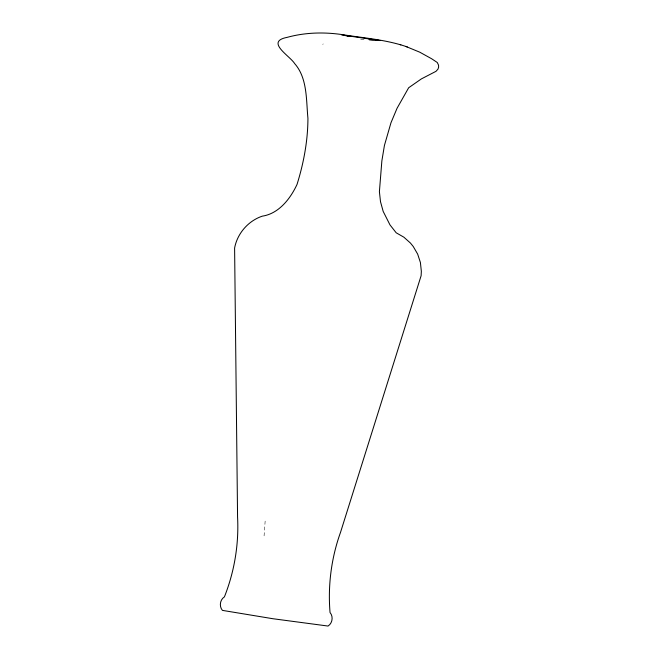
<?xml version="1.0" encoding="UTF-8"?>
<svg xmlns="http://www.w3.org/2000/svg" width="659" height="659" viewBox="0 0 659 659"><rect width="100%" height="100%" fill="white"/><g stroke="black" fill="none" stroke-linecap="round" stroke-linejoin="round"><path stroke-width="0.49" stroke-dasharray="3.29 2.47" d="M264.078 535.874L265.198 520.47M322.753 44.433L323.215 43.898M360.679 39.614L365.523 39.589"/><path stroke-width="0.99" d="M369.394 39.672L373.258 39.861M369.007 39.655L380.07 40.553L343.232 35.166M341.436 34.82L349.13 36.294M347.936 36.064L349.772 36.525M407.278 46.946C386.545 39.672 364.443 38.131 342.886 34.705C324.393 31.929 305.315 32.357 287.233 37.341C264.844 41.591 289.845 55.801 294.614 63.528C307.539 78.157 306.13 99.946 307.926 118.282C307.893 140.705 303.675 163.127 297.028 184.429C290.347 198.796 278.773 213.705 262.257 216.168C248.212 220.897 237.298 233.492 234.604 248.056L237.569 517.084C238.978 544.21 234.431 571.608 224.422 596.856C219.966 599.674 218.977 606.404 222.429 610.382L272.991 618.735L328.05 626.05C332.507 623.233 333.495 616.511 330.044 612.524C327.77 585.456 331.329 557.918 340.522 532.357L421.117 275.717L421.34 271.302L420.409 262.513L417.666 254.119L413.234 246.482L410.442 243.056L403.86 237.174L396.191 232.792L389.971 224.876L383.176 211.399L380.498 201.687L379.403 191.67L381.858 160.944L384.428 145.433L390.968 122.772L397.056 108.274L408.662 87.754L421.356 78.915L435.978 71.337L437.988 69.121L438.614 67.21L438.564 65.208L437.288 62.506L431.637 58.758L419.775 52.193L406.199 46.591M399.914 44.524L400.837 44.828"/></g></svg>
